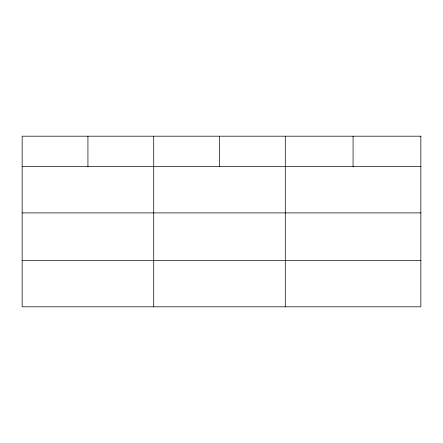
<?xml version="1.0" encoding="UTF-8"?>
<svg xmlns="http://www.w3.org/2000/svg" width="443" height="443" viewBox="0 0 443 443"><rect width="100%" height="100%" fill="white"/><g stroke="black" fill="none" stroke-linecap="round" stroke-linejoin="round"><path stroke-width="0.66" d="M22.15 166.634L420.85 166.634M22.15 212.895L420.85 212.895M22.15 260.55L420.85 260.55M353.071 136.189L353.071 166.634M285.292 136.189L285.292 306.811M219.506 136.189L219.506 166.634M153.721 136.189L153.721 306.811M87.936 136.189L87.936 166.634M420.85 136.189L22.15 136.189L22.15 306.811L420.85 306.811L420.85 136.189"/></g></svg>
